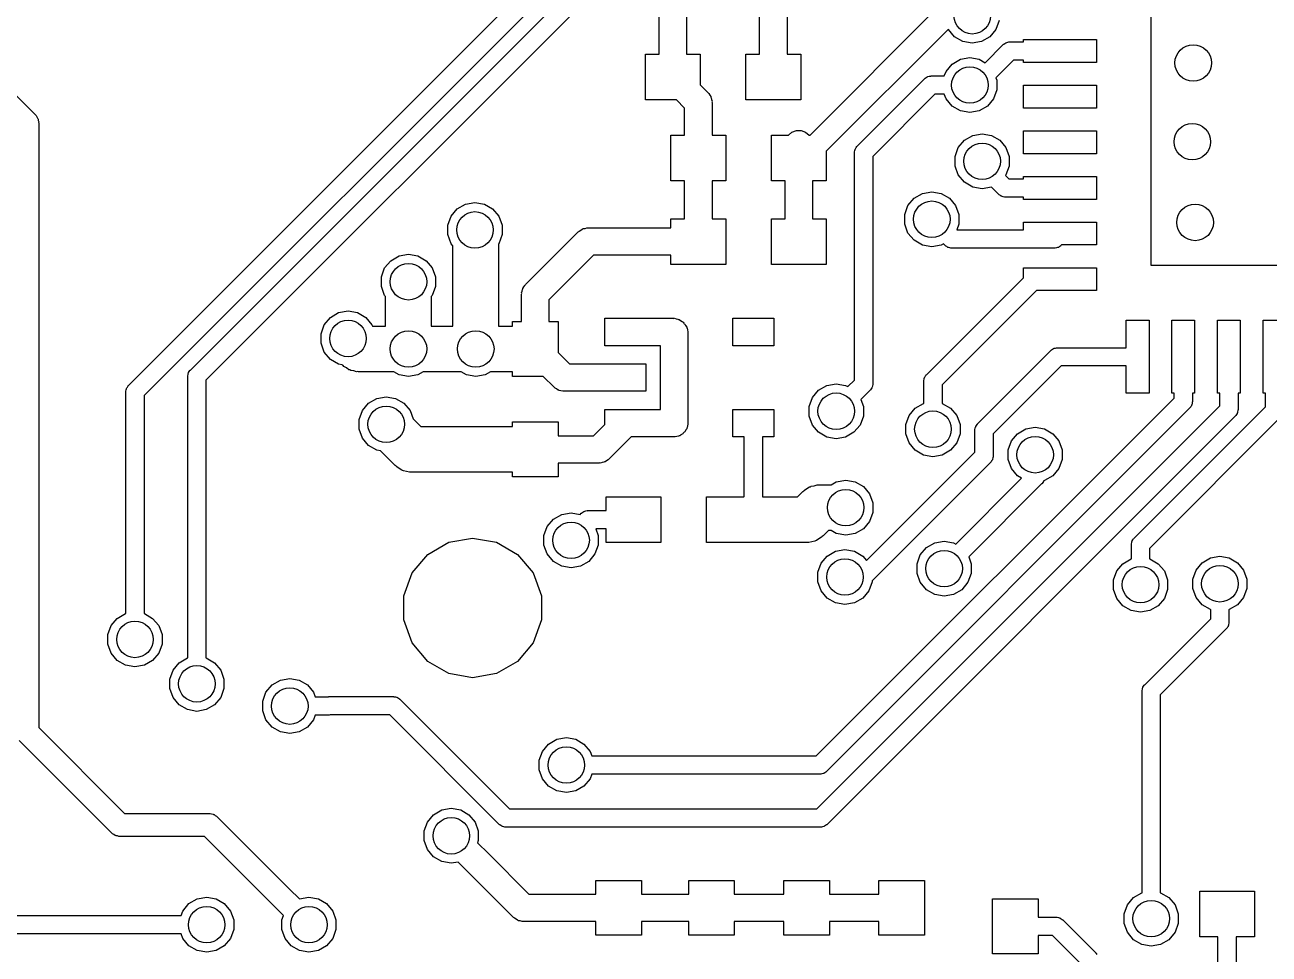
# Model space of a CAD drawing. Extents: x 85.4 to 167.1, y -165.3 to -88.8.
# Drawn here: x 117.62 to 131.25, y -116.31 to -106.13 of the extents above; entities that cross this region are included whole.
import ezdxf

# ---------------------------------------------------------------- set-up
doc = ezdxf.new("R2010")
doc.units = 0
doc.header["$MEASUREMENT"] = 0
doc.layers.add('BLACK', color=7, linetype='CONTINUOUS')

msp = doc.modelspace()

# ---------------------------------------------------------------- linework, layer by layer
at = {"layer": 'Black'}
for p, q in [((113.575, -102.951), (117.736, -107.113)), ((129.959, -108.764), (129.959, -103.564)), ((118.757, -110.077), (123.991, -104.843)), ((124.103, -105.013), (118.927, -110.189)), ((119.434, -109.909), (124.14, -105.203)), ((124.252, -105.373), (119.605, -110.021)), ((126.222, -107.337), (127.619, -105.939)), ((124.569, -106.448), (124.569, -106.033)), ((124.869, -106.033), (124.869, -106.448)), ((125.669, -106.448), (125.669, -106.033)), ((125.969, -106.033), (125.969, -106.448)), ((128.294, -106.08), (128.258, -106.178)), ((127.736, -106.176), (126.398, -107.513)), ((127.737, -106.178), (127.736, -106.176)), ((127.804, -106.258), (127.737, -106.178)), ((127.895, -106.311), (127.804, -106.258)), ((128.191, -106.258), (128.101, -106.311)), ((128.258, -106.178), (128.191, -106.258)), ((128.559, -106.314), (128.559, -106.289)), ((128.559, -106.289), (129.359, -106.289)), ((129.359, -106.289), (129.359, -106.539)), ((127.998, -106.329), (127.895, -106.311)), ((128.101, -106.311), (127.998, -106.329)), ((128.14, -106.542), (128.338, -106.344)), ((128.338, -106.344), (128.342, -106.341)), ((128.342, -106.341), (128.345, -106.338)), ((128.345, -106.338), (128.356, -106.331)), ((128.356, -106.331), (128.367, -106.324)), ((128.367, -106.324), (128.371, -106.323)), ((128.371, -106.323), (128.375, -106.32)), ((128.375, -106.32), (128.388, -106.318)), ((128.388, -106.318), (128.4, -106.315)), ((128.4, -106.315), (128.405, -106.315)), ((128.405, -106.315), (128.409, -106.314)), ((128.409, -106.314), (128.559, -106.314)), ((124.419, -106.948), (124.419, -106.448)), ((124.419, -106.448), (124.569, -106.448)), ((124.869, -106.448), (125.019, -106.448)), ((125.019, -106.448), (125.019, -106.786)), ((125.519, -106.948), (125.519, -106.448)), ((125.519, -106.448), (125.669, -106.448)), ((125.969, -106.448), (126.119, -106.448)), ((126.119, -106.448), (126.119, -106.948)), ((127.711, -106.637), (127.778, -106.557)), ((127.778, -106.557), (127.869, -106.504)), ((127.869, -106.504), (127.972, -106.486)), ((127.972, -106.486), (128.075, -106.504)), ((128.075, -106.504), (128.14, -106.542)), ((128.45, -106.514), (128.258, -106.707)), ((128.559, -106.514), (128.45, -106.514)), ((128.559, -106.539), (128.559, -106.514)), ((129.359, -106.539), (128.559, -106.539)), ((127.483, -106.711), (127.494, -106.704)), ((127.494, -106.704), (127.505, -106.697)), ((127.505, -106.697), (127.509, -106.696)), ((127.509, -106.696), (127.513, -106.693)), ((127.513, -106.693), (127.526, -106.691)), ((127.526, -106.691), (127.539, -106.688)), ((127.539, -106.688), (127.543, -106.688)), ((127.543, -106.688), (127.547, -106.687)), ((127.547, -106.687), (127.692, -106.687)), ((127.692, -106.687), (127.711, -106.637)), ((128.258, -106.707), (128.268, -106.735)), ((125.019, -106.786), (125.104, -106.871)), ((126.738, -107.456), (127.477, -106.717)), ((127.477, -106.717), (127.48, -106.714)), ((127.48, -106.714), (127.483, -106.711)), ((128.268, -106.84), (128.232, -106.938)), ((128.268, -106.735), (128.268, -106.84)), ((128.559, -107.039), (128.559, -106.789)), ((128.559, -106.789), (129.359, -106.789)), ((129.359, -106.789), (129.359, -107.039)), ((124.757, -106.948), (124.419, -106.948)), ((124.848, -107.039), (124.757, -106.948)), ((125.104, -106.871), (125.108, -106.876)), ((125.108, -106.876), (125.113, -106.881)), ((125.113, -106.881), (125.123, -106.898)), ((125.123, -106.898), (125.134, -106.914)), ((125.134, -106.914), (125.136, -106.92)), ((125.136, -106.92), (125.139, -106.926)), ((125.139, -106.926), (125.143, -106.945)), ((125.143, -106.945), (125.148, -106.964)), ((125.148, -106.964), (125.147, -106.971)), ((125.147, -106.971), (125.148, -106.977)), ((125.148, -106.977), (125.148, -107.337)), ((126.119, -106.948), (125.519, -106.948)), ((127.589, -106.887), (126.908, -107.568)), ((127.692, -106.887), (127.589, -106.887)), ((127.711, -106.938), (127.692, -106.887)), ((127.778, -107.018), (127.711, -106.938)), ((128.232, -106.938), (128.165, -107.018)), ((117.736, -107.113), (117.74, -107.118)), ((124.848, -107.337), (124.848, -107.039)), ((127.869, -107.07), (127.778, -107.018)), ((127.972, -107.088), (127.869, -107.07)), ((128.075, -107.07), (127.972, -107.088)), ((128.165, -107.018), (128.075, -107.07)), ((129.359, -107.039), (128.559, -107.039)), ((117.74, -107.118), (117.744, -107.121)), ((117.744, -107.121), (117.752, -107.135)), ((117.752, -107.135), (117.761, -107.149)), ((117.761, -107.149), (117.763, -107.154)), ((117.763, -107.154), (117.766, -107.159)), ((117.766, -107.159), (117.768, -107.175)), ((117.768, -107.175), (117.773, -107.191)), ((117.773, -107.191), (117.772, -107.196)), ((117.772, -107.196), (117.773, -107.202)), ((117.773, -107.202), (117.773, -113.826)), ((124.698, -107.837), (124.698, -107.337)), ((124.698, -107.337), (124.848, -107.337)), ((125.148, -107.337), (125.298, -107.337)), ((125.298, -107.337), (125.298, -107.837)), ((125.798, -107.837), (125.798, -107.337)), ((125.798, -107.337), (125.984, -107.337)), ((125.984, -107.337), (126.023, -107.304)), ((126.023, -107.304), (126.072, -107.286)), ((126.072, -107.286), (126.124, -107.286)), ((126.124, -107.286), (126.173, -107.304)), ((126.173, -107.304), (126.213, -107.337)), ((126.213, -107.337), (126.222, -107.337)), ((127.913, -107.391), (128.003, -107.339)), ((128.003, -107.339), (128.106, -107.321)), ((128.106, -107.321), (128.209, -107.339)), ((128.209, -107.339), (128.3, -107.391)), ((128.559, -107.539), (128.559, -107.289)), ((128.559, -107.289), (129.359, -107.289)), ((129.359, -107.289), (129.359, -107.539)), ((126.398, -107.513), (126.398, -107.837)), ((126.708, -107.526), (126.709, -107.522)), ((126.709, -107.518), (126.712, -107.505)), ((126.709, -107.522), (126.709, -107.518)), ((126.712, -107.505), (126.714, -107.492)), ((126.714, -107.492), (126.717, -107.488)), ((126.717, -107.488), (126.718, -107.484)), ((126.718, -107.484), (126.725, -107.473)), ((126.725, -107.473), (126.732, -107.462)), ((126.732, -107.462), (126.735, -107.459)), ((126.735, -107.459), (126.738, -107.456)), ((127.81, -107.569), (127.845, -107.471)), ((127.845, -107.471), (127.913, -107.391)), ((128.3, -107.391), (128.367, -107.471)), ((128.367, -107.471), (128.403, -107.569)), ((126.708, -110.019), (126.708, -107.526)), ((126.908, -107.568), (126.908, -110.06)), ((127.81, -107.674), (127.81, -107.569)), ((128.403, -107.569), (128.403, -107.674)), ((129.359, -107.539), (128.559, -107.539)), ((127.845, -107.772), (127.81, -107.674)), ((127.913, -107.852), (127.845, -107.772)), ((128.367, -107.772), (128.363, -107.777)), ((128.363, -107.777), (128.4, -107.814)), ((128.403, -107.674), (128.367, -107.772)), ((128.559, -107.814), (128.559, -107.789)), ((128.559, -107.789), (129.359, -107.789)), ((129.359, -107.789), (129.359, -108.039)), ((124.848, -107.837), (124.698, -107.837)), ((124.848, -108.251), (124.848, -107.837)), ((125.298, -107.837), (125.148, -107.837)), ((125.148, -107.837), (125.148, -108.251)), ((125.948, -107.837), (125.798, -107.837)), ((125.948, -108.251), (125.948, -107.837)), ((126.398, -107.837), (126.248, -107.837)), ((126.248, -107.837), (126.248, -108.251)), ((128.003, -107.905), (127.913, -107.852)), ((128.106, -107.923), (128.003, -107.905)), ((128.208, -107.905), (128.106, -107.923)), ((128.288, -107.985), (128.208, -107.905)), ((128.4, -107.814), (128.559, -107.814)), ((127.294, -108.107), (127.361, -108.027)), ((127.361, -108.027), (127.452, -107.974)), ((127.452, -107.974), (127.555, -107.956)), ((127.555, -107.956), (127.658, -107.974)), ((127.658, -107.974), (127.748, -108.027)), ((127.748, -108.027), (127.816, -108.107)), ((128.292, -107.988), (128.288, -107.985)), ((128.294, -107.991), (128.292, -107.988)), ((128.306, -107.997), (128.294, -107.991)), ((128.316, -108.005), (128.306, -107.997)), ((128.321, -108.006), (128.316, -108.005)), ((128.324, -108.008), (128.321, -108.006)), ((128.337, -108.011), (128.324, -108.008)), ((128.35, -108.014), (128.337, -108.011)), ((128.354, -108.014), (128.35, -108.014)), ((128.359, -108.014), (128.354, -108.014)), ((128.559, -108.014), (128.359, -108.014)), ((128.559, -108.039), (128.559, -108.014)), ((129.359, -108.039), (128.559, -108.039)), ((122.29, -108.224), (122.358, -108.143)), ((122.358, -108.143), (122.448, -108.091)), ((122.448, -108.091), (122.551, -108.073)), ((122.551, -108.073), (122.654, -108.091)), ((122.654, -108.091), (122.745, -108.143)), ((122.745, -108.143), (122.812, -108.224)), ((127.258, -108.205), (127.294, -108.107)), ((127.258, -108.31), (127.258, -108.205)), ((127.816, -108.107), (127.851, -108.205)), ((127.851, -108.205), (127.851, -108.31)), ((122.255, -108.322), (122.29, -108.224)), ((122.255, -108.426), (122.255, -108.322)), ((122.812, -108.224), (122.848, -108.322)), ((122.848, -108.322), (122.848, -108.426)), ((124.698, -108.351), (124.698, -108.251)), ((124.698, -108.251), (124.848, -108.251)), ((125.148, -108.251), (125.298, -108.251)), ((125.298, -108.251), (125.298, -108.751)), ((125.798, -108.751), (125.798, -108.251)), ((125.798, -108.251), (125.948, -108.251)), ((126.248, -108.251), (126.398, -108.251)), ((126.398, -108.251), (126.398, -108.751)), ((127.294, -108.408), (127.258, -108.31)), ((127.851, -108.31), (127.828, -108.374)), ((128.559, -108.374), (128.559, -108.289)), ((128.559, -108.289), (129.359, -108.289)), ((129.359, -108.289), (129.359, -108.539)), ((122.29, -108.525), (122.255, -108.426)), ((122.848, -108.426), (122.812, -108.525)), ((123.105, -108.972), (123.683, -108.395)), ((123.683, -108.395), (123.688, -108.391)), ((123.688, -108.391), (123.692, -108.386)), ((123.692, -108.386), (123.709, -108.376)), ((123.709, -108.376), (123.725, -108.365)), ((123.725, -108.365), (123.732, -108.363)), ((123.732, -108.363), (123.737, -108.36)), ((123.737, -108.36), (123.757, -108.357)), ((123.757, -108.357), (123.776, -108.352)), ((123.776, -108.352), (123.782, -108.352)), ((123.782, -108.352), (123.789, -108.351)), ((123.789, -108.351), (124.698, -108.351)), ((127.361, -108.488), (127.294, -108.408)), ((127.828, -108.374), (128.559, -108.374)), ((122.31, -108.548), (122.29, -108.525)), ((122.31, -109.428), (122.31, -108.548)), ((122.812, -108.525), (122.81, -108.527)), ((122.81, -108.527), (122.81, -109.428)), ((127.452, -108.54), (127.361, -108.488)), ((127.555, -108.558), (127.452, -108.54)), ((127.658, -108.54), (127.555, -108.558)), ((127.682, -108.526), (127.658, -108.54)), ((127.701, -108.545), (127.682, -108.526)), ((127.705, -108.548), (127.701, -108.545)), ((127.708, -108.551), (127.705, -108.548)), ((127.719, -108.557), (127.708, -108.551)), ((127.73, -108.565), (127.719, -108.557)), ((127.734, -108.566), (127.73, -108.565)), ((127.738, -108.568), (127.734, -108.566)), ((127.751, -108.571), (127.738, -108.568)), ((127.763, -108.574), (127.751, -108.571)), ((127.768, -108.574), (127.763, -108.574)), ((127.772, -108.574), (127.768, -108.574)), ((128.899, -108.574), (127.772, -108.574)), ((128.903, -108.574), (128.899, -108.574)), ((128.907, -108.574), (128.903, -108.574)), ((128.92, -108.571), (128.907, -108.574)), ((128.933, -108.568), (128.92, -108.571)), ((128.937, -108.566), (128.933, -108.568)), ((128.941, -108.565), (128.937, -108.566)), ((128.952, -108.557), (128.941, -108.565)), ((128.963, -108.551), (128.952, -108.557)), ((128.966, -108.548), (128.963, -108.551)), ((128.969, -108.545), (128.966, -108.548)), ((128.975, -108.539), (128.969, -108.545)), ((129.359, -108.539), (128.975, -108.539)), ((121.562, -108.791), (121.63, -108.711)), ((121.63, -108.711), (121.72, -108.659)), ((121.72, -108.659), (121.823, -108.641)), ((121.823, -108.641), (121.926, -108.659)), ((121.926, -108.659), (122.017, -108.711)), ((122.017, -108.711), (122.084, -108.791)), ((123.851, -108.651), (123.361, -109.14)), ((124.698, -108.651), (123.851, -108.651)), ((124.698, -108.751), (124.698, -108.651)), ((125.298, -108.751), (124.698, -108.751)), ((126.398, -108.751), (125.798, -108.751)), ((121.527, -108.889), (121.562, -108.791)), ((122.084, -108.791), (122.12, -108.889)), ((128.559, -108.898), (128.559, -108.789)), ((128.559, -108.789), (129.359, -108.789)), ((129.359, -108.789), (129.359, -109.039)), ((131.982, -108.764), (129.959, -108.764)), ((121.527, -108.994), (121.527, -108.889)), ((121.562, -109.092), (121.527, -108.994)), ((122.12, -108.994), (122.084, -109.092)), ((122.12, -108.889), (122.12, -108.994)), ((123.071, -109.027), (123.074, -109.021)), ((123.074, -109.021), (123.076, -109.015)), ((123.076, -109.015), (123.087, -108.999)), ((123.087, -108.999), (123.097, -108.982)), ((123.097, -108.982), (123.102, -108.978)), ((123.102, -108.978), (123.105, -108.972)), ((127.497, -109.96), (128.559, -108.898)), ((121.573, -109.105), (121.562, -109.092)), ((121.573, -109.428), (121.573, -109.105)), ((122.084, -109.092), (122.073, -109.105)), ((122.073, -109.105), (122.073, -109.428)), ((123.061, -109.078), (123.063, -109.072)), ((123.061, -109.378), (123.061, -109.078)), ((123.062, -109.065), (123.067, -109.046)), ((123.063, -109.072), (123.062, -109.065)), ((123.067, -109.046), (123.071, -109.027)), ((123.361, -109.14), (123.361, -109.378)), ((128.7, -109.039), (127.667, -110.072)), ((129.359, -109.039), (128.7, -109.039)), ((120.968, -109.332), (121.058, -109.28)), ((121.058, -109.28), (121.161, -109.262)), ((121.161, -109.262), (121.264, -109.28)), ((121.264, -109.28), (121.355, -109.332)), ((120.865, -109.511), (120.901, -109.412)), ((120.901, -109.412), (120.968, -109.332)), ((121.355, -109.332), (121.422, -109.412)), ((121.422, -109.412), (121.428, -109.428)), ((121.428, -109.428), (121.573, -109.428)), ((122.073, -109.428), (122.31, -109.428)), ((122.81, -109.428), (122.961, -109.428)), ((122.961, -109.428), (122.961, -109.378)), ((122.961, -109.378), (123.061, -109.378)), ((123.361, -109.378), (123.461, -109.378)), ((123.461, -109.378), (123.461, -109.716)), ((123.974, -109.642), (123.974, -109.342)), ((123.974, -109.342), (124.424, -109.342)), ((124.424, -109.342), (124.724, -109.342)), ((124.724, -109.342), (124.731, -109.343)), ((124.731, -109.343), (124.737, -109.342)), ((124.737, -109.342), (124.756, -109.347)), ((124.756, -109.347), (124.775, -109.351)), ((124.775, -109.351), (124.781, -109.354)), ((124.781, -109.354), (124.787, -109.356)), ((124.787, -109.356), (124.804, -109.367)), ((124.804, -109.367), (124.821, -109.377)), ((124.821, -109.377), (124.825, -109.382)), ((124.825, -109.382), (124.83, -109.386)), ((124.83, -109.386), (124.84, -109.396)), ((124.84, -109.396), (124.844, -109.401)), ((124.844, -109.401), (124.849, -109.405)), ((124.849, -109.405), (124.859, -109.422)), ((124.859, -109.422), (124.87, -109.438)), ((125.374, -109.642), (125.374, -109.342)), ((125.374, -109.342), (125.824, -109.342)), ((125.824, -109.342), (125.824, -109.642)), ((129.684, -109.664), (129.684, -109.364)), ((129.684, -109.364), (129.934, -109.364)), ((129.934, -109.364), (129.934, -110.164)), ((130.184, -110.164), (130.184, -109.364)), ((130.184, -109.364), (130.434, -109.364)), ((130.434, -109.364), (130.434, -110.164)), ((130.684, -110.164), (130.684, -109.364)), ((130.684, -109.364), (130.934, -109.364)), ((130.934, -109.364), (130.934, -110.164)), ((131.184, -110.164), (131.184, -109.364)), ((131.184, -109.364), (131.434, -109.364)), ((120.865, -109.615), (120.865, -109.511)), ((124.87, -109.438), (124.872, -109.445)), ((124.872, -109.445), (124.875, -109.45)), ((124.875, -109.45), (124.878, -109.47)), ((124.878, -109.47), (124.884, -109.489)), ((124.884, -109.489), (124.883, -109.495)), ((124.883, -109.495), (124.884, -109.502)), ((124.884, -109.502), (124.884, -110.489)), ((120.901, -109.714), (120.865, -109.615)), ((124.199, -109.642), (123.974, -109.642)), ((124.424, -109.642), (124.199, -109.642)), ((124.584, -109.642), (124.424, -109.642)), ((124.584, -110.342), (124.584, -109.642)), ((125.824, -109.642), (125.374, -109.642)), ((128.057, -110.497), (128.86, -109.694)), ((128.86, -109.694), (128.864, -109.691)), ((128.864, -109.691), (128.867, -109.688)), ((128.867, -109.688), (128.878, -109.681)), ((128.878, -109.681), (128.889, -109.674)), ((128.889, -109.674), (128.893, -109.673)), ((128.893, -109.673), (128.897, -109.67)), ((128.897, -109.67), (128.91, -109.668)), ((128.91, -109.668), (128.922, -109.665)), ((128.922, -109.665), (128.927, -109.665)), ((128.927, -109.665), (128.931, -109.664)), ((128.931, -109.664), (129.684, -109.664)), ((120.968, -109.794), (120.901, -109.714)), ((121.058, -109.846), (120.968, -109.794)), ((123.461, -109.716), (123.587, -109.842)), ((119.405, -109.971), (119.409, -109.958)), ((119.406, -109.975), (119.405, -109.971)), ((119.405, -109.979), (119.406, -109.975)), ((119.409, -109.958), (119.411, -109.945)), ((119.411, -109.945), (119.413, -109.941)), ((119.413, -109.941), (119.414, -109.937)), ((119.414, -109.937), (119.422, -109.926)), ((119.422, -109.926), (119.428, -109.915)), ((119.428, -109.915), (119.432, -109.912)), ((119.432, -109.912), (119.434, -109.909)), ((121.098, -109.853), (121.058, -109.846)), ((121.1, -109.855), (121.098, -109.853)), ((121.109, -109.861), (121.1, -109.855)), ((121.116, -109.87), (121.109, -109.861)), ((121.144, -109.886), (121.116, -109.87)), ((121.171, -109.905), (121.144, -109.886)), ((121.182, -109.908), (121.171, -109.905)), ((121.191, -109.913), (121.182, -109.908)), ((121.223, -109.919), (121.191, -109.913)), ((121.255, -109.927), (121.223, -109.919)), ((121.266, -109.926), (121.255, -109.927)), ((121.277, -109.928), (121.266, -109.926)), ((121.663, -109.928), (121.277, -109.928)), ((121.72, -109.961), (121.663, -109.928)), ((121.823, -109.979), (121.72, -109.961)), ((121.926, -109.961), (121.823, -109.979)), ((121.983, -109.928), (121.926, -109.961)), ((122.4, -109.928), (121.983, -109.928)), ((122.457, -109.961), (122.4, -109.928)), ((122.56, -109.979), (122.457, -109.961)), ((122.663, -109.961), (122.56, -109.979)), ((122.72, -109.928), (122.663, -109.961)), ((122.961, -109.928), (122.72, -109.928)), ((122.961, -109.978), (122.961, -109.928)), ((123.587, -109.842), (124.199, -109.842)), ((124.199, -109.842), (124.424, -109.842)), ((124.424, -109.842), (124.424, -110.142)), ((127.484, -109.978), (127.491, -109.966)), ((127.491, -109.966), (127.494, -109.963)), ((127.494, -109.963), (127.497, -109.96)), ((128.972, -109.864), (128.227, -110.609)), ((129.684, -109.864), (128.972, -109.864)), ((129.684, -110.164), (129.684, -109.864)), ((118.731, -110.126), (118.733, -110.113)), ((118.733, -110.113), (118.736, -110.11)), ((118.736, -110.11), (118.737, -110.105)), ((118.737, -110.105), (118.744, -110.095)), ((118.744, -110.095), (118.751, -110.083)), ((118.751, -110.083), (118.754, -110.08)), ((118.754, -110.08), (118.757, -110.077)), ((119.405, -112.922), (119.405, -109.979)), ((119.605, -110.021), (119.605, -112.922)), ((123.299, -109.978), (122.961, -109.978)), ((123.419, -110.098), (123.299, -109.978)), ((123.424, -110.102), (123.419, -110.098)), ((123.428, -110.107), (123.424, -110.102)), ((123.445, -110.116), (123.428, -110.107)), ((126.315, -110.13), (126.405, -110.077)), ((126.405, -110.077), (126.508, -110.059)), ((126.508, -110.059), (126.611, -110.077)), ((126.611, -110.077), (126.636, -110.091)), ((126.636, -110.091), (126.708, -110.019)), ((126.892, -110.113), (126.885, -110.125)), ((126.899, -110.103), (126.892, -110.113)), ((126.9, -110.098), (126.899, -110.103)), ((126.902, -110.095), (126.9, -110.098)), ((126.905, -110.082), (126.902, -110.095)), ((126.908, -110.069), (126.905, -110.082)), ((126.908, -110.06), (126.908, -110.065)), ((126.908, -110.065), (126.908, -110.069)), ((127.467, -110.031), (127.468, -110.026)), ((127.467, -110.133), (127.467, -110.031)), ((127.468, -110.022), (127.471, -110.009)), ((127.468, -110.026), (127.468, -110.022)), ((127.471, -110.009), (127.473, -109.996)), ((127.473, -109.996), (127.476, -109.993)), ((127.476, -109.993), (127.477, -109.988)), ((127.477, -109.988), (127.484, -109.978)), ((127.667, -110.072), (127.667, -110.133)), ((118.727, -110.148), (118.728, -110.143)), ((118.727, -112.435), (118.727, -110.148)), ((118.728, -110.139), (118.731, -110.126)), ((118.728, -110.143), (118.728, -110.139)), ((118.927, -110.189), (118.927, -112.435)), ((121.386, -110.273), (121.476, -110.22)), ((121.476, -110.22), (121.579, -110.202)), ((121.579, -110.202), (121.682, -110.22)), ((121.682, -110.22), (121.773, -110.273)), ((123.461, -110.128), (123.445, -110.116)), ((123.468, -110.129), (123.461, -110.128)), ((123.474, -110.133), (123.468, -110.129)), ((123.493, -110.136), (123.474, -110.133)), ((123.512, -110.141), (123.493, -110.136)), ((123.518, -110.141), (123.512, -110.141)), ((123.525, -110.142), (123.518, -110.141)), ((123.974, -110.142), (123.525, -110.142)), ((124.199, -110.142), (123.974, -110.142)), ((124.424, -110.142), (124.199, -110.142)), ((126.212, -110.308), (126.248, -110.21)), ((126.248, -110.21), (126.315, -110.13)), ((126.288, -114.136), (130.209, -110.216)), ((126.879, -110.131), (126.778, -110.233)), ((126.778, -110.233), (126.805, -110.308)), ((126.882, -110.127), (126.879, -110.131)), ((126.885, -110.125), (126.882, -110.127)), ((127.467, -110.274), (127.467, -110.133)), ((127.667, -110.133), (127.667, -110.274)), ((129.934, -110.164), (129.684, -110.164)), ((130.209, -110.164), (130.184, -110.164)), ((130.209, -110.216), (130.209, -110.164)), ((130.434, -110.164), (130.409, -110.164)), ((130.409, -110.164), (130.409, -110.257)), ((130.709, -110.164), (130.684, -110.164)), ((130.709, -110.302), (130.709, -110.164)), ((130.934, -110.164), (130.909, -110.164)), ((130.909, -110.164), (130.909, -110.344)), ((131.209, -110.164), (131.184, -110.164)), ((131.209, -110.311), (131.209, -110.164)), ((121.283, -110.451), (121.319, -110.353)), ((121.319, -110.353), (121.386, -110.273)), ((121.773, -110.273), (121.84, -110.353)), ((121.84, -110.353), (121.873, -110.444)), ((123.974, -110.505), (123.974, -110.342)), ((123.974, -110.342), (124.424, -110.342)), ((124.424, -110.342), (124.584, -110.342)), ((125.374, -110.642), (125.374, -110.342)), ((125.374, -110.342), (125.824, -110.342)), ((125.824, -110.342), (125.824, -110.642)), ((126.212, -110.413), (126.212, -110.308)), ((126.295, -114.716), (130.709, -110.302)), ((130.379, -110.328), (126.4, -114.307)), ((126.805, -110.308), (126.805, -110.413)), ((127.307, -110.407), (127.374, -110.326)), ((127.374, -110.326), (127.464, -110.274)), ((127.464, -110.274), (127.467, -110.274)), ((127.667, -110.274), (127.67, -110.274)), ((127.67, -110.274), (127.761, -110.326)), ((127.761, -110.326), (127.828, -110.407)), ((129.77, -111.75), (131.209, -110.311)), ((130.382, -110.324), (130.379, -110.328)), ((130.385, -110.322), (130.382, -110.324)), ((130.392, -110.31), (130.385, -110.322)), ((130.399, -110.3), (130.392, -110.31)), ((130.4, -110.295), (130.399, -110.3)), ((130.403, -110.291), (130.4, -110.295)), ((130.405, -110.279), (130.403, -110.291)), ((130.408, -110.266), (130.405, -110.279)), ((130.409, -110.257), (130.408, -110.262)), ((130.408, -110.262), (130.408, -110.266)), ((130.899, -110.386), (130.892, -110.397)), ((130.9, -110.382), (130.899, -110.386)), ((130.903, -110.378), (130.9, -110.382)), ((130.905, -110.365), (130.903, -110.378)), ((130.908, -110.352), (130.905, -110.365)), ((130.909, -110.344), (130.908, -110.348)), ((130.908, -110.348), (130.908, -110.352)), ((121.283, -110.556), (121.283, -110.451)), ((121.873, -110.444), (121.958, -110.528)), ((122.961, -110.528), (122.961, -110.478)), ((122.961, -110.478), (123.461, -110.478)), ((123.461, -110.478), (123.461, -110.628)), ((123.85, -110.628), (123.974, -110.505)), ((124.878, -110.521), (124.875, -110.54)), ((124.884, -110.502), (124.878, -110.521)), ((124.884, -110.489), (124.883, -110.495)), ((124.883, -110.495), (124.884, -110.502)), ((126.248, -110.511), (126.212, -110.413)), ((126.315, -110.591), (126.248, -110.511)), ((130.879, -110.414), (126.408, -114.886)), ((126.769, -110.511), (126.702, -110.591)), ((126.805, -110.413), (126.769, -110.511)), ((127.271, -110.505), (127.307, -110.407)), ((127.271, -110.609), (127.271, -110.505)), ((127.828, -110.407), (127.864, -110.505)), ((127.864, -110.505), (127.864, -110.609)), ((128.037, -110.526), (128.044, -110.515)), ((128.044, -110.515), (128.051, -110.504)), ((128.051, -110.504), (128.054, -110.501)), ((128.054, -110.501), (128.057, -110.497)), ((131.379, -110.423), (129.941, -111.862)), ((130.882, -110.411), (130.879, -110.414)), ((130.885, -110.408), (130.882, -110.411)), ((130.892, -110.397), (130.885, -110.408)), ((121.319, -110.654), (121.283, -110.556)), ((121.386, -110.734), (121.319, -110.654)), ((121.958, -110.528), (122.961, -110.528)), ((123.461, -110.628), (123.85, -110.628)), ((124.261, -110.642), (124.019, -110.884)), ((124.731, -110.642), (124.261, -110.642)), ((124.738, -110.641), (124.731, -110.642)), ((124.744, -110.641), (124.738, -110.641)), ((124.763, -110.636), (124.744, -110.641)), ((124.782, -110.633), (124.763, -110.636)), ((124.788, -110.629), (124.782, -110.633)), ((124.795, -110.628), (124.788, -110.629)), ((124.805, -110.62), (124.795, -110.628)), ((124.809, -110.619), (124.805, -110.62)), ((124.814, -110.614), (124.809, -110.619)), ((124.828, -110.607), (124.814, -110.614)), ((124.832, -110.602), (124.828, -110.607)), ((124.837, -110.598), (124.832, -110.602)), ((124.84, -110.595), (124.837, -110.598)), ((124.844, -110.589), (124.84, -110.595)), ((124.849, -110.585), (124.844, -110.589)), ((124.857, -110.572), (124.849, -110.585)), ((124.861, -110.567), (124.857, -110.572)), ((124.862, -110.563), (124.861, -110.567)), ((124.87, -110.552), (124.862, -110.563)), ((124.872, -110.546), (124.87, -110.552)), ((124.875, -110.54), (124.872, -110.546)), ((125.499, -110.642), (125.374, -110.642)), ((125.499, -111.296), (125.499, -110.642)), ((125.824, -110.642), (125.699, -110.642)), ((125.699, -110.642), (125.699, -111.299)), ((126.405, -110.643), (126.315, -110.591)), ((126.508, -110.662), (126.405, -110.643)), ((126.611, -110.643), (126.508, -110.662)), ((126.702, -110.591), (126.611, -110.643)), ((127.307, -110.708), (127.271, -110.609)), ((127.864, -110.609), (127.828, -110.708)), ((128.027, -110.568), (128.028, -110.563)), ((128.027, -110.809), (128.027, -110.568)), ((128.028, -110.559), (128.031, -110.546)), ((128.028, -110.563), (128.028, -110.559)), ((128.031, -110.546), (128.033, -110.534)), ((128.033, -110.534), (128.036, -110.53)), ((128.036, -110.53), (128.037, -110.526)), ((128.227, -110.609), (128.227, -110.85)), ((128.427, -110.686), (128.494, -110.606)), ((128.494, -110.606), (128.584, -110.554)), ((128.584, -110.554), (128.687, -110.535)), ((128.687, -110.535), (128.79, -110.554)), ((128.79, -110.554), (128.881, -110.606)), ((128.881, -110.606), (128.948, -110.686)), ((121.476, -110.786), (121.386, -110.734)), ((121.516, -110.793), (121.476, -110.786)), ((121.678, -110.955), (121.516, -110.793)), ((127.374, -110.788), (127.307, -110.708)), ((127.464, -110.84), (127.374, -110.788)), ((127.761, -110.788), (127.67, -110.84)), ((127.828, -110.708), (127.761, -110.788)), ((128.391, -110.784), (128.427, -110.686)), ((128.391, -110.889), (128.391, -110.784)), ((128.948, -110.686), (128.984, -110.784)), ((128.984, -110.784), (128.984, -110.889)), ((123.912, -110.928), (123.461, -110.928)), ((123.461, -110.928), (123.461, -111.078)), ((123.919, -110.927), (123.912, -110.928)), ((123.926, -110.928), (123.919, -110.927)), ((123.944, -110.923), (123.926, -110.928)), ((123.964, -110.919), (123.944, -110.923)), ((123.97, -110.916), (123.964, -110.919)), ((123.976, -110.914), (123.97, -110.916)), ((123.992, -110.903), (123.976, -110.914)), ((124.009, -110.893), (123.992, -110.903)), ((124.013, -110.888), (124.009, -110.893)), ((124.019, -110.884), (124.013, -110.888)), ((126.84, -111.996), (128.027, -110.809)), ((128.198, -110.921), (126.901, -112.219)), ((127.567, -110.858), (127.464, -110.84)), ((127.67, -110.84), (127.567, -110.858)), ((128.201, -110.918), (128.198, -110.921)), ((128.204, -110.915), (128.201, -110.918)), ((128.21, -110.903), (128.204, -110.915)), ((128.218, -110.893), (128.21, -110.903)), ((128.219, -110.888), (128.218, -110.893)), ((128.221, -110.885), (128.219, -110.888)), ((128.224, -110.872), (128.221, -110.885)), ((128.227, -110.859), (128.224, -110.872)), ((128.227, -110.85), (128.227, -110.855)), ((128.227, -110.855), (128.227, -110.859)), ((128.427, -110.987), (128.391, -110.889)), ((128.984, -110.889), (128.948, -110.987)), ((121.687, -110.961), (121.678, -110.955)), ((121.694, -110.97), (121.687, -110.961)), ((121.722, -110.986), (121.694, -110.97)), ((121.749, -111.005), (121.722, -110.986)), ((121.759, -111.008), (121.749, -111.005)), ((121.769, -111.013), (121.759, -111.008)), ((121.801, -111.019), (121.769, -111.013)), ((121.833, -111.027), (121.801, -111.019)), ((121.844, -111.026), (121.833, -111.027)), ((121.854, -111.028), (121.844, -111.026)), ((122.961, -111.028), (121.854, -111.028)), ((122.961, -111.078), (122.961, -111.028)), ((128.494, -111.067), (128.427, -110.987)), ((128.539, -111.093), (128.494, -111.067)), ((128.881, -111.067), (128.79, -111.12)), ((128.948, -110.987), (128.881, -111.067)), ((123.461, -111.078), (122.961, -111.078)), ((126.187, -111.208), (126.214, -111.19)), ((126.214, -111.19), (126.225, -111.187)), ((126.225, -111.187), (126.234, -111.181)), ((126.234, -111.181), (126.267, -111.176)), ((126.267, -111.176), (126.298, -111.167)), ((126.298, -111.167), (126.309, -111.168)), ((126.309, -111.168), (126.32, -111.166)), ((126.32, -111.166), (126.452, -111.166)), ((126.452, -111.166), (126.509, -111.133)), ((126.509, -111.133), (126.612, -111.115)), ((126.612, -111.115), (126.715, -111.133)), ((126.715, -111.133), (126.805, -111.186)), ((126.805, -111.186), (126.872, -111.266)), ((127.818, -111.815), (128.539, -111.093)), ((128.758, -111.157), (127.959, -111.956)), ((128.761, -111.154), (128.758, -111.157)), ((128.764, -111.151), (128.761, -111.154)), ((128.77, -111.14), (128.764, -111.151)), ((128.778, -111.129), (128.77, -111.14)), ((128.779, -111.125), (128.778, -111.129)), ((128.781, -111.121), (128.779, -111.125)), ((128.79, -111.12), (128.781, -111.121)), ((123.987, -111.449), (123.987, -111.299)), ((123.987, -111.299), (124.587, -111.299)), ((124.587, -111.299), (124.587, -111.799)), ((125.087, -111.299), (125.496, -111.299)), ((125.087, -111.799), (125.087, -111.299)), ((125.496, -111.299), (125.499, -111.296)), ((125.699, -111.299), (126.084, -111.299)), ((126.084, -111.299), (126.143, -111.24)), ((126.143, -111.24), (126.152, -111.233)), ((126.152, -111.233), (126.159, -111.225)), ((126.159, -111.225), (126.187, -111.208)), ((126.872, -111.266), (126.908, -111.364)), ((123.501, -111.491), (123.604, -111.473)), ((123.604, -111.473), (123.704, -111.49)), ((123.716, -111.478), (123.72, -111.476)), ((123.72, -111.476), (123.723, -111.472)), ((123.723, -111.472), (123.734, -111.466)), ((123.734, -111.466), (123.745, -111.458)), ((123.745, -111.458), (123.749, -111.457)), ((123.749, -111.457), (123.753, -111.455)), ((123.753, -111.455), (123.766, -111.453)), ((123.766, -111.453), (123.778, -111.449)), ((123.778, -111.449), (123.783, -111.45)), ((123.783, -111.45), (123.787, -111.449)), ((123.787, -111.449), (123.987, -111.449)), ((126.908, -111.469), (126.872, -111.567)), ((126.908, -111.364), (126.908, -111.469)), ((123.343, -111.623), (123.41, -111.543)), ((123.41, -111.543), (123.501, -111.491)), ((123.704, -111.49), (123.716, -111.478)), ((126.872, -111.567), (126.805, -111.647)), ((122.264, -111.796), (122.526, -111.749)), ((122.526, -111.749), (122.787, -111.796)), ((123.307, -111.722), (123.343, -111.623)), ((123.307, -111.826), (123.307, -111.722)), ((123.987, -111.649), (123.874, -111.649)), ((123.874, -111.649), (123.9, -111.722)), ((123.9, -111.722), (123.9, -111.826)), ((123.987, -111.799), (123.987, -111.649)), ((126.348, -111.741), (126.319, -111.757)), ((126.355, -111.732), (126.348, -111.741)), ((126.364, -111.726), (126.355, -111.732)), ((126.423, -111.666), (126.364, -111.726)), ((126.452, -111.666), (126.423, -111.666)), ((126.509, -111.699), (126.452, -111.666)), ((126.612, -111.717), (126.509, -111.699)), ((126.715, -111.699), (126.612, -111.717)), ((126.805, -111.647), (126.715, -111.699)), ((122.034, -111.928), (122.264, -111.796)), ((122.787, -111.796), (123.017, -111.928)), ((123.343, -111.924), (123.307, -111.826)), ((123.9, -111.826), (123.865, -111.924)), ((124.587, -111.799), (123.987, -111.799)), ((125.387, -111.799), (125.087, -111.799)), ((126.187, -111.799), (125.387, -111.799)), ((126.198, -111.797), (126.187, -111.799)), ((126.209, -111.798), (126.198, -111.797)), ((126.24, -111.79), (126.209, -111.798)), ((126.273, -111.784), (126.24, -111.79)), ((126.282, -111.779), (126.273, -111.784)), ((126.293, -111.776), (126.282, -111.779)), ((126.319, -111.757), (126.293, -111.776)), ((126.501, -111.893), (126.604, -111.875)), ((126.604, -111.875), (126.707, -111.893)), ((127.429, -111.933), (127.497, -111.853)), ((127.497, -111.853), (127.587, -111.801)), ((127.587, -111.801), (127.69, -111.783)), ((127.69, -111.783), (127.793, -111.801)), ((127.793, -111.801), (127.818, -111.815)), ((129.741, -111.812), (129.745, -111.799)), ((129.742, -111.816), (129.741, -111.812)), ((129.741, -111.821), (129.742, -111.816)), ((129.741, -111.836), (129.741, -111.821)), ((129.741, -111.977), (129.741, -111.836)), ((129.745, -111.799), (129.747, -111.786)), ((129.747, -111.786), (129.749, -111.783)), ((129.749, -111.783), (129.75, -111.778)), ((129.75, -111.778), (129.758, -111.768)), ((129.758, -111.768), (129.764, -111.756)), ((129.764, -111.756), (129.768, -111.753)), ((129.768, -111.753), (129.77, -111.75)), ((129.941, -111.862), (129.941, -111.977)), ((121.863, -112.132), (122.034, -111.928)), ((123.017, -111.928), (123.188, -112.132)), ((123.41, -112.005), (123.343, -111.924)), ((123.501, -112.057), (123.41, -112.005)), ((123.797, -112.005), (123.707, -112.057)), ((123.865, -111.924), (123.797, -112.005)), ((126.343, -112.026), (126.41, -111.946)), ((126.41, -111.946), (126.501, -111.893)), ((126.707, -111.893), (126.798, -111.946)), ((126.798, -111.946), (126.84, -111.996)), ((127.394, -112.032), (127.429, -111.933)), ((127.959, -111.956), (127.987, -112.032)), ((129.647, -112.03), (129.738, -111.977)), ((129.738, -111.977), (129.741, -111.977)), ((129.941, -111.977), (129.944, -111.977)), ((129.944, -111.977), (130.034, -112.03)), ((130.449, -112.1), (130.516, -112.019)), ((130.516, -112.019), (130.607, -111.967)), ((130.607, -111.967), (130.71, -111.949)), ((130.71, -111.949), (130.813, -111.967)), ((130.813, -111.967), (130.903, -112.019)), ((130.903, -112.019), (130.97, -112.1)), ((121.772, -112.381), (121.863, -112.132)), ((123.188, -112.132), (123.279, -112.381)), ((123.604, -112.075), (123.501, -112.057)), ((123.707, -112.057), (123.604, -112.075)), ((126.307, -112.124), (126.343, -112.026)), ((126.307, -112.229), (126.307, -112.124)), ((127.394, -112.136), (127.394, -112.032)), ((127.429, -112.234), (127.394, -112.136)), ((127.987, -112.136), (127.951, -112.234)), ((127.987, -112.032), (127.987, -112.136)), ((129.544, -112.208), (129.58, -112.11)), ((129.58, -112.11), (129.647, -112.03)), ((130.034, -112.03), (130.102, -112.11)), ((130.102, -112.11), (130.137, -112.208)), ((130.413, -112.198), (130.449, -112.1)), ((130.97, -112.1), (131.006, -112.198)), ((126.343, -112.327), (126.307, -112.229)), ((126.901, -112.229), (126.865, -112.327)), ((126.901, -112.219), (126.901, -112.229)), ((127.497, -112.315), (127.429, -112.234)), ((127.951, -112.234), (127.884, -112.315)), ((129.544, -112.313), (129.544, -112.208)), ((130.137, -112.208), (130.137, -112.313)), ((130.413, -112.302), (130.413, -112.198)), ((131.006, -112.198), (131.006, -112.302)), ((121.772, -112.647), (121.772, -112.381)), ((123.279, -112.381), (123.279, -112.647)), ((126.41, -112.407), (126.343, -112.327)), ((126.501, -112.459), (126.41, -112.407)), ((126.798, -112.407), (126.707, -112.459)), ((126.865, -112.327), (126.798, -112.407)), ((127.587, -112.367), (127.497, -112.315)), ((127.69, -112.385), (127.587, -112.367)), ((127.793, -112.367), (127.69, -112.385)), ((127.884, -112.315), (127.793, -112.367)), ((129.58, -112.411), (129.544, -112.313)), ((129.647, -112.491), (129.58, -112.411)), ((130.102, -112.411), (130.034, -112.491)), ((130.137, -112.313), (130.102, -112.411)), ((130.449, -112.401), (130.413, -112.302)), ((130.516, -112.481), (130.449, -112.401)), ((130.97, -112.401), (130.903, -112.481)), ((131.006, -112.302), (130.97, -112.401)), ((118.727, -112.576), (118.727, -112.435)), ((118.927, -112.435), (118.927, -112.576)), ((126.604, -112.477), (126.501, -112.459)), ((126.707, -112.459), (126.604, -112.477)), ((129.738, -112.543), (129.647, -112.491)), ((129.841, -112.561), (129.738, -112.543)), ((129.944, -112.543), (129.841, -112.561)), ((130.034, -112.491), (129.944, -112.543)), ((130.607, -112.533), (130.516, -112.481)), ((130.61, -112.534), (130.607, -112.533)), ((130.61, -112.633), (130.61, -112.534)), ((130.813, -112.533), (130.81, -112.534)), ((130.81, -112.534), (130.81, -112.674)), ((130.903, -112.481), (130.813, -112.533)), ((118.567, -112.709), (118.634, -112.629)), ((118.634, -112.629), (118.724, -112.577)), ((118.724, -112.577), (118.727, -112.576)), ((118.927, -112.576), (118.93, -112.577)), ((118.93, -112.577), (119.021, -112.629)), ((119.021, -112.629), (119.088, -112.709)), ((121.863, -112.897), (121.772, -112.647)), ((123.279, -112.647), (123.188, -112.897)), ((129.887, -113.356), (130.61, -112.633)), ((130.806, -112.696), (130.804, -112.709)), ((130.809, -112.683), (130.806, -112.696)), ((130.81, -112.674), (130.809, -112.679)), ((130.809, -112.679), (130.809, -112.683)), ((118.531, -112.807), (118.567, -112.709)), ((118.531, -112.912), (118.531, -112.807)), ((119.088, -112.709), (119.124, -112.807)), ((119.124, -112.807), (119.124, -112.912)), ((130.78, -112.745), (130.058, -113.468)), ((130.783, -112.741), (130.78, -112.745)), ((130.786, -112.739), (130.783, -112.741)), ((130.793, -112.727), (130.786, -112.739)), ((130.8, -112.717), (130.793, -112.727)), ((130.801, -112.712), (130.8, -112.717)), ((130.804, -112.709), (130.801, -112.712)), ((118.567, -113.01), (118.531, -112.912)), ((119.124, -112.912), (119.088, -113.01)), ((119.405, -113.063), (119.405, -112.922)), ((119.605, -112.922), (119.605, -113.063)), ((122.034, -113.1), (121.863, -112.897)), ((123.188, -112.897), (123.017, -113.1)), ((118.634, -113.09), (118.567, -113.01)), ((118.724, -113.143), (118.634, -113.09)), ((119.021, -113.09), (118.93, -113.143)), ((119.088, -113.01), (119.021, -113.09)), ((119.311, -113.116), (119.402, -113.063)), ((119.402, -113.063), (119.405, -113.063)), ((119.605, -113.063), (119.608, -113.063)), ((119.608, -113.063), (119.699, -113.116)), ((122.264, -113.233), (122.034, -113.1)), ((123.017, -113.1), (122.787, -113.233)), ((118.827, -113.161), (118.724, -113.143)), ((118.93, -113.143), (118.827, -113.161)), ((119.208, -113.294), (119.244, -113.196)), ((119.244, -113.196), (119.311, -113.116)), ((119.699, -113.116), (119.766, -113.196)), ((119.766, -113.196), (119.802, -113.294)), ((122.526, -113.279), (122.264, -113.233)), ((122.787, -113.233), (122.526, -113.279)), ((119.208, -113.399), (119.208, -113.294)), ((119.802, -113.294), (119.802, -113.399)), ((120.262, -113.439), (120.329, -113.359)), ((120.329, -113.359), (120.42, -113.307)), ((120.42, -113.307), (120.523, -113.289)), ((120.523, -113.289), (120.626, -113.307)), ((120.626, -113.307), (120.716, -113.359)), ((120.716, -113.359), (120.783, -113.439)), ((129.866, -113.388), (129.867, -113.384)), ((129.867, -113.384), (129.875, -113.373)), ((129.875, -113.373), (129.881, -113.362)), ((129.881, -113.362), (129.884, -113.359)), ((129.884, -113.359), (129.887, -113.356)), ((119.244, -113.497), (119.208, -113.399)), ((119.311, -113.577), (119.244, -113.497)), ((119.766, -113.497), (119.699, -113.577)), ((119.802, -113.399), (119.766, -113.497)), ((120.226, -113.537), (120.262, -113.439)), ((120.783, -113.439), (120.802, -113.49)), ((120.802, -113.49), (120.93, -113.49)), ((120.93, -113.49), (120.942, -113.487)), ((120.942, -113.487), (120.946, -113.487)), ((120.946, -113.487), (120.95, -113.486)), ((120.95, -113.486), (121.659, -113.486)), ((121.659, -113.486), (121.663, -113.487)), ((121.663, -113.487), (121.668, -113.487)), ((121.668, -113.487), (121.68, -113.49)), ((121.68, -113.49), (121.693, -113.492)), ((121.693, -113.492), (121.697, -113.494)), ((121.697, -113.494), (121.701, -113.496)), ((121.701, -113.496), (121.712, -113.503)), ((121.712, -113.503), (121.723, -113.51)), ((121.723, -113.51), (121.726, -113.513)), ((121.726, -113.513), (121.73, -113.515)), ((121.73, -113.515), (122.93, -114.716)), ((129.858, -113.418), (129.861, -113.405)), ((129.858, -113.422), (129.858, -113.418)), ((129.858, -113.426), (129.858, -113.422)), ((129.858, -115.634), (129.858, -113.426)), ((129.861, -113.405), (129.864, -113.392)), ((129.864, -113.392), (129.866, -113.388)), ((130.058, -113.468), (130.058, -115.634)), ((119.402, -113.629), (119.311, -113.577)), ((119.505, -113.648), (119.402, -113.629)), ((119.608, -113.629), (119.505, -113.648)), ((119.699, -113.577), (119.608, -113.629)), ((120.226, -113.642), (120.226, -113.537)), ((120.262, -113.74), (120.226, -113.642)), ((120.329, -113.82), (120.262, -113.74)), ((120.783, -113.74), (120.716, -113.82)), ((120.802, -113.69), (120.783, -113.74)), ((120.947, -113.69), (120.802, -113.69)), ((120.951, -113.689), (120.947, -113.69)), ((120.955, -113.689), (120.951, -113.689)), ((120.967, -113.686), (120.955, -113.689)), ((121.618, -113.686), (120.967, -113.686)), ((122.818, -114.886), (121.618, -113.686)), ((117.773, -113.826), (118.714, -114.768)), ((120.42, -113.873), (120.329, -113.82)), ((120.523, -113.891), (120.42, -113.873)), ((120.626, -113.873), (120.523, -113.891)), ((120.716, -113.82), (120.626, -113.873)), ((118.574, -114.981), (117.56, -113.966)), ((123.291, -114.086), (123.358, -114.006)), ((123.358, -114.006), (123.449, -113.953)), ((123.449, -113.953), (123.552, -113.935)), ((123.552, -113.935), (123.655, -113.953)), ((123.655, -113.953), (123.745, -114.006)), ((123.745, -114.006), (123.813, -114.086)), ((123.255, -114.184), (123.291, -114.086)), ((123.255, -114.289), (123.255, -114.184)), ((123.813, -114.086), (123.831, -114.136)), ((123.831, -114.136), (123.976, -114.136)), ((123.976, -114.136), (126.288, -114.136)), ((123.291, -114.387), (123.255, -114.289)), ((123.831, -114.336), (123.813, -114.387)), ((123.976, -114.336), (123.831, -114.336)), ((126.33, -114.336), (123.976, -114.336)), ((126.334, -114.336), (126.33, -114.336)), ((126.338, -114.336), (126.334, -114.336)), ((126.351, -114.333), (126.338, -114.336)), ((126.364, -114.33), (126.351, -114.333)), ((126.368, -114.328), (126.364, -114.33)), ((126.372, -114.327), (126.368, -114.328)), ((126.383, -114.32), (126.372, -114.327)), ((126.394, -114.313), (126.383, -114.32)), ((126.397, -114.31), (126.394, -114.313)), ((126.4, -114.307), (126.397, -114.31)), ((123.358, -114.467), (123.291, -114.387)), ((123.449, -114.519), (123.358, -114.467)), ((123.745, -114.467), (123.655, -114.519)), ((123.813, -114.387), (123.745, -114.467)), ((123.552, -114.538), (123.449, -114.519)), ((123.655, -114.519), (123.552, -114.538)), ((122.098, -114.78), (122.189, -114.728)), ((122.189, -114.728), (122.292, -114.71)), ((122.292, -114.71), (122.395, -114.728)), ((122.395, -114.728), (122.485, -114.78)), ((122.93, -114.716), (126.295, -114.716)), ((118.714, -114.768), (119.64, -114.768)), ((119.64, -114.768), (119.645, -114.768)), ((119.645, -114.768), (119.651, -114.768)), ((119.651, -114.768), (119.667, -114.772)), ((119.667, -114.772), (119.683, -114.775)), ((119.683, -114.775), (119.688, -114.778)), ((119.688, -114.778), (119.693, -114.779)), ((119.693, -114.779), (119.706, -114.789)), ((119.706, -114.789), (119.72, -114.797)), ((119.72, -114.797), (119.724, -114.801)), ((119.724, -114.801), (119.728, -114.804)), ((119.728, -114.804), (120.521, -115.597)), ((121.995, -114.958), (122.031, -114.86)), ((122.031, -114.86), (122.098, -114.78)), ((122.485, -114.78), (122.552, -114.86)), ((122.552, -114.86), (122.588, -114.958)), ((118.579, -114.984), (118.574, -114.981)), ((118.582, -114.988), (118.579, -114.984)), ((118.596, -114.996), (118.582, -114.988)), ((118.61, -115.006), (118.596, -114.996)), ((118.615, -115.007), (118.61, -115.006)), ((118.62, -115.01), (118.615, -115.007)), ((118.636, -115.013), (118.62, -115.01)), ((118.652, -115.017), (118.636, -115.013)), ((118.657, -115.017), (118.652, -115.017)), ((118.663, -115.018), (118.657, -115.017)), ((119.588, -115.018), (118.663, -115.018)), ((120.344, -115.774), (119.588, -115.018)), ((121.995, -115.063), (121.995, -114.958)), ((122.588, -114.958), (122.588, -115.063)), ((122.821, -114.889), (122.818, -114.886)), ((122.824, -114.892), (122.821, -114.889)), ((122.835, -114.899), (122.824, -114.892)), ((122.846, -114.906), (122.835, -114.899)), ((122.85, -114.907), (122.846, -114.906)), ((122.854, -114.909), (122.85, -114.907)), ((122.867, -114.912), (122.854, -114.909)), ((122.88, -114.915), (122.867, -114.912)), ((122.884, -114.915), (122.88, -114.915)), ((122.888, -114.916), (122.884, -114.915)), ((126.337, -114.916), (122.888, -114.916)), ((126.341, -114.915), (126.337, -114.916)), ((126.346, -114.915), (126.341, -114.915)), ((126.358, -114.912), (126.346, -114.915)), ((126.371, -114.909), (126.358, -114.912)), ((126.375, -114.907), (126.371, -114.909)), ((126.379, -114.906), (126.375, -114.907)), ((126.39, -114.899), (126.379, -114.906)), ((126.401, -114.892), (126.39, -114.899)), ((126.404, -114.889), (126.401, -114.892)), ((126.408, -114.886), (126.404, -114.889)), ((122.031, -115.161), (121.995, -115.063)), ((122.588, -115.063), (122.58, -115.087)), ((122.58, -115.087), (122.698, -115.205)), ((122.098, -115.241), (122.031, -115.161)), ((122.189, -115.294), (122.098, -115.241)), ((122.698, -115.205), (123.143, -115.65)), ((122.292, -115.312), (122.189, -115.294)), ((122.367, -115.299), (122.292, -115.312)), ((122.485, -115.417), (122.367, -115.299)), ((122.974, -115.906), (122.485, -115.417)), ((123.876, -115.65), (123.876, -115.5)), ((123.876, -115.5), (124.376, -115.5)), ((124.376, -115.5), (124.376, -115.65)), ((124.892, -115.65), (124.892, -115.5)), ((124.892, -115.5), (125.392, -115.5)), ((125.392, -115.5), (125.392, -115.65)), ((125.933, -115.65), (125.933, -115.5)), ((125.933, -115.5), (126.433, -115.5)), ((126.433, -115.5), (126.433, -115.65)), ((126.975, -115.65), (126.975, -115.5)), ((126.975, -115.5), (127.475, -115.5)), ((127.475, -115.5), (127.475, -116.1)), ((119.51, -115.702), (119.613, -115.684)), ((119.613, -115.684), (119.716, -115.702)), ((120.521, -115.597), (120.628, -115.703)), ((120.63, -115.702), (120.733, -115.684)), ((120.733, -115.684), (120.836, -115.702)), ((123.143, -115.65), (123.876, -115.65)), ((124.376, -115.65), (124.892, -115.65)), ((125.392, -115.65), (125.933, -115.65)), ((126.433, -115.65), (126.975, -115.65)), ((129.697, -115.767), (129.764, -115.687)), ((129.764, -115.687), (129.855, -115.635)), ((129.855, -115.635), (129.858, -115.634)), ((130.058, -115.634), (130.061, -115.635)), ((130.061, -115.635), (130.151, -115.687)), ((130.151, -115.687), (130.219, -115.767)), ((130.489, -116.117), (130.489, -115.617)), ((130.489, -115.617), (131.089, -115.617)), ((131.089, -115.617), (131.089, -116.117)), ((119.333, -115.885), (119.352, -115.835)), ((119.352, -115.835), (119.419, -115.754)), ((119.419, -115.754), (119.51, -115.702)), ((119.716, -115.702), (119.806, -115.754)), ((119.806, -115.754), (119.873, -115.835)), ((119.873, -115.835), (119.909, -115.933)), ((120.454, -115.883), (120.344, -115.774)), ((120.628, -115.703), (120.63, -115.702)), ((120.836, -115.702), (120.926, -115.754)), ((120.926, -115.754), (120.993, -115.835)), ((120.993, -115.835), (121.029, -115.933)), ((128.219, -116.303), (128.219, -115.703)), ((128.219, -115.703), (128.719, -115.703)), ((128.719, -115.703), (128.719, -115.903)), ((129.661, -115.866), (129.697, -115.767)), ((130.219, -115.767), (130.254, -115.866)), ((115.799, -115.885), (119.188, -115.885)), ((119.188, -115.885), (119.333, -115.885)), ((119.909, -115.933), (119.909, -116.037)), ((120.436, -115.933), (120.454, -115.883)), ((120.436, -116.037), (120.436, -115.933)), ((121.029, -115.933), (121.029, -116.037)), ((122.98, -115.91), (122.974, -115.906)), ((122.984, -115.915), (122.98, -115.91)), ((123.001, -115.924), (122.984, -115.915)), ((123.017, -115.936), (123.001, -115.924)), ((123.023, -115.937), (123.017, -115.936)), ((123.029, -115.941), (123.023, -115.937)), ((123.048, -115.944), (123.029, -115.941)), ((123.067, -115.949), (123.048, -115.944)), ((123.074, -115.949), (123.067, -115.949)), ((123.08, -115.95), (123.074, -115.949)), ((123.876, -115.95), (123.08, -115.95)), ((123.876, -116.1), (123.876, -115.95)), ((124.892, -115.95), (124.376, -115.95)), ((124.376, -115.95), (124.376, -116.1)), ((124.892, -116.1), (124.892, -115.95)), ((125.933, -115.95), (125.392, -115.95)), ((125.392, -115.95), (125.392, -116.1)), ((125.933, -116.1), (125.933, -115.95)), ((126.975, -115.95), (126.433, -115.95)), ((126.433, -115.95), (126.433, -116.1)), ((126.975, -116.1), (126.975, -115.95)), ((128.719, -115.903), (128.919, -115.903)), ((128.919, -115.903), (128.924, -115.904)), ((128.924, -115.904), (128.928, -115.903)), ((128.928, -115.903), (128.941, -115.907)), ((128.941, -115.907), (128.953, -115.909)), ((128.953, -115.909), (128.957, -115.911)), ((128.957, -115.911), (128.962, -115.912)), ((128.962, -115.912), (128.972, -115.92)), ((128.972, -115.92), (128.984, -115.926)), ((128.984, -115.926), (128.986, -115.93)), ((128.986, -115.93), (128.99, -115.932)), ((128.99, -115.932), (129.351, -116.293)), ((129.661, -115.97), (129.661, -115.866)), ((129.697, -116.068), (129.661, -115.97)), ((130.254, -115.97), (130.219, -116.068)), ((130.254, -115.866), (130.254, -115.97)), ((119.188, -116.085), (115.841, -116.085)), ((119.333, -116.085), (119.188, -116.085)), ((119.352, -116.136), (119.333, -116.085)), ((119.909, -116.037), (119.873, -116.136)), ((120.472, -116.136), (120.436, -116.037)), ((121.029, -116.037), (120.993, -116.136)), ((124.376, -116.1), (123.876, -116.1)), ((125.392, -116.1), (124.892, -116.1)), ((126.433, -116.1), (125.933, -116.1)), ((127.475, -116.1), (126.975, -116.1)), ((128.878, -116.103), (128.719, -116.103)), ((128.719, -116.103), (128.719, -116.303)), ((129.18, -116.405), (128.878, -116.103)), ((129.764, -116.149), (129.697, -116.068)), ((130.219, -116.068), (130.151, -116.149)), ((119.419, -116.216), (119.352, -116.136)), ((119.51, -116.268), (119.419, -116.216)), ((119.806, -116.216), (119.716, -116.268)), ((119.873, -116.136), (119.806, -116.216)), ((120.539, -116.216), (120.472, -116.136)), ((120.63, -116.268), (120.539, -116.216)), ((120.926, -116.216), (120.836, -116.268)), ((120.993, -116.136), (120.926, -116.216)), ((129.855, -116.201), (129.764, -116.149)), ((129.958, -116.219), (129.855, -116.201)), ((130.061, -116.201), (129.958, -116.219)), ((130.151, -116.149), (130.061, -116.201)), ((130.689, -116.117), (130.489, -116.117)), ((130.689, -120.601), (130.689, -116.117)), ((131.089, -116.117), (130.889, -116.117)), ((130.889, -116.117), (130.889, -120.601)), ((119.613, -116.286), (119.51, -116.268)), ((119.716, -116.268), (119.613, -116.286)), ((120.733, -116.286), (120.63, -116.268)), ((120.836, -116.268), (120.733, -116.286)), ((128.719, -116.303), (128.219, -116.303)), ((129.351, -116.293), (129.353, -116.297)), ((129.353, -116.297), (129.357, -116.299)), ((129.357, -116.299), (129.363, -116.311))]:
    msp.add_line(p, q, dxfattribs=at)
for centre in [(127.998, -106.028), (130.418, -106.545), (127.972, -106.787), (130.408, -107.408), (128.106, -107.622), (127.555, -108.257), (122.551, -108.374), (130.439, -108.292), (121.823, -108.942), (121.161, -109.563), (121.823, -109.678), (122.56, -109.678), (126.508, -110.36), (121.579, -110.503), (127.567, -110.557), (128.687, -110.837), (126.612, -111.416), (123.604, -111.774), (127.69, -112.084), (126.604, -112.176), (129.841, -112.26), (130.71, -112.25), (118.827, -112.86), (119.505, -113.346), (120.523, -113.59), (123.552, -114.236), (122.292, -115.011), (119.613, -115.985), (120.733, -115.985), (129.958, -115.918)]:
    msp.add_circle(centre, 0.2, dxfattribs=at)

doc.saveas('drawing.dxf')
